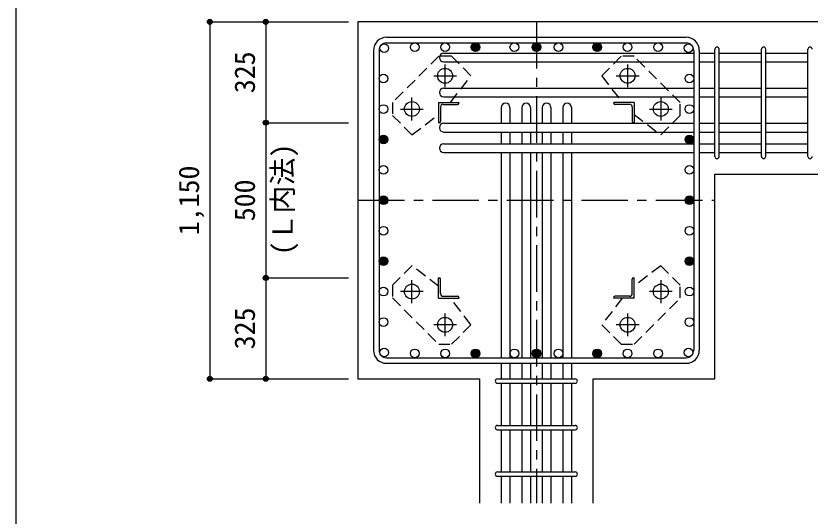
# Model space of a CAD drawing. Units: millimetres at full size, sheet at 1:30. Extents: x -5973 to 5954, y -4195 to 4201.
# Drawn here: x -5973 to -3414, y 1506 to 3117 of the extents above; entities that cross this region are included whole.
import ezdxf
from ezdxf.enums import TextEntityAlignment as Align

# ---------------------------------------------------------------- set-up
doc = ezdxf.new("R2010")
doc.units = ezdxf.units.MM
doc.header["$LTSCALE"] = 30
doc.header["$PDMODE"] = 32
doc.header["$PDSIZE"] = 15
doc.linetypes.add('CHAIN1', pattern=[8, 5, -1, 1, -1])
doc.linetypes.add('DASHED1', pattern=[1.8, 1.2, -0.6])
for name, color, linetype in [('0-1_躯体線', 2, 'Continuous'), ('0-2_アンカー、アングル', 4, 'Continuous'), ('0-3_立上り筋', 4, 'Continuous'), ('0-4_フープ筋', 7, 'Continuous'), ('0-5_基礎梁筋', 7, 'Continuous'), ('0-6_スタラップ筋', 7, 'Continuous'), ('0-7_文字', 4, 'Continuous'), ('0-9_プレート', 4, 'DASHED1'), ('0-D_寸法', 4, 'Continuous'), ('F-0_枠', 6, 'Continuous')]:
    doc.layers.add(name, color=color, linetype=linetype)
doc.styles.add('ＭＳ ゴシック', font='')
doc.styles.get('ＭＳ ゴシック').set_extended_font_data('MS Gothic')

msp = doc.modelspace()

# ---------------------------------------------------------------- linework, layer by layer
at = {"layer": '0-1_躯体線'}
for p, q in [((-3320.8, 3098.3), (-4870.8, 3098.3)), ((-4870.8, 3098.3), (-4870.8, 1948.3)), ((-3720.8, 2607.8), (-3320.8, 2607.8)), ((-3720.8, 1948.3), (-3720.8, 2607.8)), ((-4870.8, 1948.3), (-4478.3, 1948.3)), ((-4478.3, 1548.3), (-4478.3, 1948.3))]:
    msp.add_line(p, q, dxfattribs=at)
msp.add_lwpolyline([(-4113.3, 1548.3), (-4113.3, 1948.3), (-3720.8, 1948.3)], dxfattribs=at)
at = {"layer": '0-2_アンカー、アングル', "linetype": 'CHAIN1'}
for p, q in [((-4589.8, 2887.6), (-4589.8, 2961.1)), ((-4001.8, 2961.1), (-4001.8, 2887.6)), ((-4626.6, 2924.3), (-4553.1, 2924.3)), ((-4038.5, 2924.3), (-3965, 2924.3)), ((-4696.8, 2780.6), (-4696.8, 2854.1)), ((-3894.8, 2854.1), (-3894.8, 2780.6)), ((-4733.6, 2817.3), (-4660.1, 2817.3)), ((-3931.5, 2817.3), (-3858, 2817.3)), ((-4696.8, 2192.5), (-4696.8, 2266)), ((-3894.8, 2266), (-3894.8, 2192.5)), ((-4660.1, 2229.3), (-4733.6, 2229.3)), ((-3858, 2229.3), (-3931.5, 2229.3)), ((-4589.8, 2085.5), (-4589.8, 2159)), ((-4001.8, 2159), (-4001.8, 2085.5)), ((-4553.1, 2122.3), (-4626.6, 2122.3)), ((-3965, 2122.3), (-4038.5, 2122.3))]:
    msp.add_line(p, q, dxfattribs=at)
at = {"layer": '0-2_アンカー、アングル'}
for p, q in [((-4610.8, 2838.3), (-4545.8, 2838.3)), ((-4610.8, 2838.3), (-4610.8, 2773.3)), ((-4604.8, 2823.8), (-4604.8, 2777.3)), ((-4596.3, 2832.3), (-4549.8, 2832.3)), ((-4545.8, 2838.3), (-4545.8, 2836.3)), ((-3980.8, 2838.3), (-4045.8, 2838.3)), ((-4045.8, 2836.3), (-4045.8, 2838.3)), ((-3995.3, 2832.3), (-4041.8, 2832.3)), ((-3986.8, 2823.8), (-3986.8, 2777.3)), ((-3980.8, 2838.3), (-3980.8, 2773.3)), ((-4608.8, 2773.3), (-4610.8, 2773.3)), ((-3980.8, 2773.3), (-3982.8, 2773.3)), ((-4610.8, 2273.3), (-4608.8, 2273.3)), ((-4610.8, 2208.3), (-4610.8, 2273.3)), ((-4604.8, 2222.8), (-4604.8, 2269.3)), ((-3986.8, 2222.8), (-3986.8, 2269.3)), ((-3982.8, 2273.3), (-3980.8, 2273.3)), ((-3980.8, 2208.3), (-3980.8, 2273.3)), ((-4610.8, 2208.3), (-4545.8, 2208.3)), ((-4596.3, 2214.3), (-4549.8, 2214.3)), ((-4545.8, 2210.3), (-4545.8, 2208.3)), ((-4045.8, 2208.3), (-4045.8, 2210.3)), ((-3980.8, 2208.3), (-4045.8, 2208.3)), ((-3995.3, 2214.3), (-4041.8, 2214.3))]:
    msp.add_line(p, q, dxfattribs=at)
at = {"layer": '0-2_アンカー、アングル', "color": 3}
for centre in [(-4589.8, 2924.3), (-4001.8, 2924.3), (-4696.8, 2817.3), (-3894.8, 2817.3), (-4696.8, 2229.3), (-3894.8, 2229.3), (-4589.8, 2122.3), (-4001.8, 2122.3)]:
    msp.add_circle(centre, 24, dxfattribs=at)
at = {"layer": '0-2_アンカー、アングル'}
for centre, radius, start, end in [((-4596.3, 2823.8), 8.5, 90, 180), ((-4549.8, 2836.3), 4, 270, 0), ((-4041.8, 2836.3), 4, 180, 270), ((-3995.3, 2823.8), 8.5, 0, 90), ((-4608.8, 2777.3), 4, 270, 0), ((-3982.8, 2777.3), 4, 180, 270), ((-4608.8, 2269.3), 4, 0, 90), ((-3982.8, 2269.3), 4, 90, 180), ((-4596.3, 2222.8), 8.5, 180, 270), ((-4549.8, 2210.3), 4, 0, 90), ((-4041.8, 2210.3), 4, 90, 180), ((-3995.3, 2222.8), 8.5, 270, 0)]:
    msp.add_arc(centre, radius, start, end, dxfattribs=at)
at = {"layer": '0-3_立上り筋', "color": 3}
for centre in [(-4785.87, 3013.37), (-4687.86, 3016.3), (-4687.86, 3016.3), (-4589.84, 3016.3), (-4589.84, 3016.3), (-4491.83, 3016.3), (-4491.83, 3016.3), (-4491.83, 3016.3), (-4491.83, 3016.3), (-4366.8, 3016.3), (-4366.8, 3016.3), (-4295.8, 3016.3), (-4295.8, 3016.3), (-4224.8, 3016.3), (-4224.8, 3016.3), (-4099.77, 3016.3), (-4099.77, 3016.3), (-4099.77, 3016.3), (-4099.77, 3016.3), (-4001.76, 3016.3), (-4001.76, 3016.3), (-3903.74, 3016.3), (-3903.74, 3016.3), (-3805.73, 3013.37), (-4788.8, 2915.36), (-4788.8, 2915.36), (-3802.8, 2915.36), (-3802.8, 2915.36), (-4788.8, 2817.34), (-4788.8, 2817.34), (-3802.8, 2817.34), (-3802.8, 2817.34), (-4788.8, 2719.33), (-4788.8, 2719.33), (-4788.8, 2719.33), (-4788.8, 2719.33), (-3802.8, 2719.33), (-3802.8, 2719.33), (-3802.8, 2719.33), (-3802.8, 2719.33), (-4788.8, 2621.31), (-4788.8, 2621.31), (-3802.8, 2621.31), (-3802.8, 2621.31), (-4788.8, 2523.3), (-4788.8, 2523.3), (-3802.8, 2523.3), (-3802.8, 2523.3), (-4788.8, 2425.29), (-4788.8, 2425.29), (-3802.8, 2425.29), (-3802.8, 2425.29), (-4788.8, 2327.27), (-4788.8, 2327.27), (-4788.8, 2327.27), (-4788.8, 2327.27), (-3802.8, 2327.27), (-3802.8, 2327.27), (-3802.8, 2327.27), (-3802.8, 2327.27), (-4788.8, 2229.26), (-4788.8, 2229.26), (-3802.8, 2229.26), (-3802.8, 2229.26), (-4788.8, 2131.24), (-4788.8, 2131.24), (-3802.8, 2131.24), (-3802.8, 2131.24), (-4785.87, 2033.23), (-4785.87, 2033.23), (-4687.86, 2030.3), (-4687.86, 2030.3), (-4589.84, 2030.3), (-4589.84, 2030.3), (-4491.83, 2030.3), (-4491.83, 2030.3), (-4491.83, 2030.3), (-4491.83, 2030.3), (-4366.8, 2030.3), (-4366.8, 2030.3), (-4295.8, 2030.3), (-4295.8, 2030.3), (-4224.8, 2030.3), (-4224.8, 2030.3), (-4099.77, 2030.3), (-4099.77, 2030.3), (-4099.77, 2030.3), (-4099.77, 2030.3), (-4001.76, 2030.3), (-4001.76, 2030.3), (-3903.74, 2030.3), (-3903.74, 2030.3), (-3805.73, 2033.23), (-3805.73, 2033.23)]:
    msp.add_circle(centre, 14, dxfattribs=at)
at = {"layer": '0-3_立上り筋'}
for centre, radius in [((-4491.83, 3016.3), 14), ((-4491.83, 3016.3), 12.6), ((-4491.83, 3016.3), 11.2), ((-4491.83, 3016.3), 9.8), ((-4491.83, 3016.3), 8.4), ((-4491.83, 3016.3), 7), ((-4491.83, 3016.3), 5.6), ((-4491.83, 3016.3), 4.2), ((-4295.8, 3016.3), 14), ((-4295.8, 3016.3), 12.6), ((-4295.8, 3016.3), 11.2), ((-4295.8, 3016.3), 9.8), ((-4295.8, 3016.3), 8.4), ((-4295.8, 3016.3), 7), ((-4295.8, 3016.3), 5.6), ((-4295.8, 3016.3), 4.2), ((-4099.77, 3016.3), 14), ((-4099.77, 3016.3), 12.6), ((-4099.77, 3016.3), 11.2), ((-4099.77, 3016.3), 9.8), ((-4099.77, 3016.3), 8.4), ((-4099.77, 3016.3), 7), ((-4099.77, 3016.3), 5.6), ((-4099.77, 3016.3), 4.2), ((-4491.83, 3016.3), 2.8), ((-4491.83, 3016.3), 1.4), ((-4295.8, 3016.3), 2.8), ((-4295.8, 3016.3), 1.4), ((-4099.77, 3016.3), 2.8), ((-4099.77, 3016.3), 1.4), ((-4788.8, 2719.33), 14), ((-4788.8, 2719.33), 12.6), ((-4788.8, 2719.33), 11.2), ((-4788.8, 2719.33), 9.8), ((-4788.8, 2719.33), 8.4), ((-4788.8, 2719.33), 7), ((-4788.8, 2719.33), 5.6), ((-4788.8, 2719.33), 4.2), ((-4788.8, 2719.33), 2.8), ((-4788.8, 2719.33), 1.4), ((-3802.8, 2719.33), 14), ((-3802.8, 2719.33), 12.6), ((-3802.8, 2719.33), 11.2), ((-3802.8, 2719.33), 9.8), ((-3802.8, 2719.33), 8.4), ((-3802.8, 2719.33), 7), ((-3802.8, 2719.33), 5.6), ((-3802.8, 2719.33), 4.2), ((-3802.8, 2719.33), 2.8), ((-3802.8, 2719.33), 1.4), ((-4788.8, 2523.3), 14), ((-4788.8, 2523.3), 12.6), ((-4788.8, 2523.3), 11.2), ((-3802.8, 2523.3), 14), ((-3802.8, 2523.3), 12.6), ((-3802.8, 2523.3), 11.2), ((-4788.8, 2523.3), 9.8), ((-4788.8, 2523.3), 8.4), ((-4788.8, 2523.3), 7), ((-4788.8, 2523.3), 5.6), ((-4788.8, 2523.3), 4.2), ((-4788.8, 2523.3), 2.8), ((-4788.8, 2523.3), 1.4), ((-3802.8, 2523.3), 9.8), ((-3802.8, 2523.3), 8.4), ((-3802.8, 2523.3), 7), ((-3802.8, 2523.3), 5.6), ((-3802.8, 2523.3), 4.2), ((-3802.8, 2523.3), 2.8), ((-3802.8, 2523.3), 1.4), ((-4788.8, 2327.27), 14), ((-4788.8, 2327.27), 12.6), ((-4788.8, 2327.27), 11.2), ((-4788.8, 2327.27), 9.8), ((-4788.8, 2327.27), 8.4), ((-4788.8, 2327.27), 7), ((-4788.8, 2327.27), 5.6), ((-4788.8, 2327.27), 4.2), ((-4788.8, 2327.27), 2.8), ((-3802.8, 2327.27), 14), ((-3802.8, 2327.27), 12.6), ((-3802.8, 2327.27), 11.2), ((-3802.8, 2327.27), 9.8), ((-3802.8, 2327.27), 8.4), ((-3802.8, 2327.27), 7), ((-3802.8, 2327.27), 5.6), ((-3802.8, 2327.27), 4.2), ((-3802.8, 2327.27), 2.8), ((-4788.8, 2327.27), 1.4), ((-3802.8, 2327.27), 1.4), ((-4491.83, 2030.3), 14), ((-4491.83, 2030.3), 12.6), ((-4491.83, 2030.3), 11.2), ((-4491.83, 2030.3), 9.8), ((-4491.83, 2030.3), 8.4), ((-4491.83, 2030.3), 7), ((-4491.83, 2030.3), 5.6), ((-4491.83, 2030.3), 4.2), ((-4491.83, 2030.3), 2.8), ((-4491.83, 2030.3), 1.4), ((-4295.8, 2030.3), 14), ((-4295.8, 2030.3), 12.6), ((-4295.8, 2030.3), 11.2), ((-4295.8, 2030.3), 9.8), ((-4295.8, 2030.3), 8.4), ((-4295.8, 2030.3), 7), ((-4295.8, 2030.3), 5.6), ((-4295.8, 2030.3), 4.2), ((-4295.8, 2030.3), 2.8), ((-4295.8, 2030.3), 1.4), ((-4099.77, 2030.3), 14), ((-4099.77, 2030.3), 12.6), ((-4099.77, 2030.3), 11.2), ((-4099.77, 2030.3), 9.8), ((-4099.77, 2030.3), 8.4), ((-4099.77, 2030.3), 7), ((-4099.77, 2030.3), 5.6), ((-4099.77, 2030.3), 4.2), ((-4099.77, 2030.3), 2.8), ((-4099.77, 2030.3), 1.4)]:
    msp.add_circle(centre, radius, dxfattribs=at)
at = {"layer": '0-4_フープ筋'}
for p, q in [((-4778.8, 3048.3), (-3812.8, 3048.3)), ((-4778.8, 3030.3), (-3812.8, 3030.3)), ((-4820.8, 3006.3), (-4820.8, 2040.3)), ((-4802.8, 3006.3), (-4802.8, 2040.3)), ((-3788.8, 3006.3), (-3788.8, 2040.3)), ((-3770.8, 3006.3), (-3770.8, 2040.3)), ((-4778.8, 2016.3), (-3812.8, 2016.3)), ((-4778.8, 1998.3), (-3812.8, 1998.3))]:
    msp.add_line(p, q, dxfattribs=at)
for centre, radius, start, end in [((-4778.8, 3006.3), 42, 90, 180), ((-3812.8, 3006.3), 42, 0, 90), ((-4778.8, 3006.3), 24, 90, 180), ((-3812.8, 3006.3), 24, 0, 90), ((-4778.8, 2040.3), 42, 180, 270), ((-4778.8, 2040.3), 24, 180, 270), ((-3812.8, 2040.3), 42, 270, 0), ((-3812.8, 2040.3), 24, 270, 0)]:
    msp.add_arc(centre, radius, start, end, dxfattribs=at)
at = {"layer": '0-5_基礎梁筋'}
for p, q in [((-4594.3, 2997.37), (-3788.8, 2997.37)), ((-3770.8, 2997.37), (-3720.8, 2997.37)), ((-3706.8, 2997.37), (-3570.8, 2997.37)), ((-3556.8, 2997.37), (-3420.8, 2997.37)), ((-4594.3, 2969.37), (-3788.8, 2969.37)), ((-3770.8, 2969.37), (-3720.8, 2969.37)), ((-3706.8, 2969.37), (-3570.8, 2969.37)), ((-3556.8, 2969.37), (-3420.8, 2969.37)), ((-4594.3, 2884.33), (-3788.8, 2884.33)), ((-3770.8, 2884.33), (-3720.8, 2884.33)), ((-3706.8, 2884.33), (-3570.8, 2884.33)), ((-3556.8, 2884.33), (-3420.8, 2884.33)), ((-4594.3, 2856.33), (-3788.8, 2856.33)), ((-3770.8, 2856.33), (-3720.8, 2856.33)), ((-3706.8, 2856.33), (-3570.8, 2856.33)), ((-3556.8, 2856.33), (-3420.8, 2856.33)), ((-4408.8, 2821.8), (-4408.8, 2771.3)), ((-4380.8, 2821.8), (-4380.8, 2771.3)), ((-4342.8, 2821.8), (-4342.8, 2771.3)), ((-4314.8, 2821.8), (-4314.8, 2771.3)), ((-4276.8, 2821.8), (-4276.8, 2771.3)), ((-4248.8, 2821.8), (-4248.8, 2771.3)), ((-4210.8, 2821.8), (-4210.8, 2771.3)), ((-4182.8, 2821.8), (-4182.8, 2771.3)), ((-4594.3, 2771.3), (-3788.8, 2771.3)), ((-3770.8, 2771.3), (-3720.8, 2771.3)), ((-3706.8, 2771.3), (-3570.8, 2771.3)), ((-3556.8, 2771.3), (-3420.8, 2771.3)), ((-4594.3, 2743.3), (-3788.8, 2743.3)), ((-4408.8, 2743.3), (-4408.8, 2705.3)), ((-4380.8, 2743.3), (-4380.8, 2705.3)), ((-4342.8, 2743.3), (-4342.8, 2705.3)), ((-4314.8, 2743.3), (-4314.8, 2705.3)), ((-4276.8, 2743.3), (-4276.8, 2705.3)), ((-4248.8, 2743.3), (-4248.8, 2705.3)), ((-4210.8, 2743.3), (-4210.8, 2705.3)), ((-4182.8, 2743.3), (-4182.8, 2705.3)), ((-3770.8, 2743.3), (-3720.8, 2743.3)), ((-3706.8, 2743.3), (-3570.8, 2743.3)), ((-3556.8, 2743.3), (-3420.8, 2743.3)), ((-4594.3, 2705.3), (-3788.8, 2705.3)), ((-3770.8, 2705.3), (-3720.8, 2705.3)), ((-3706.8, 2705.3), (-3570.8, 2705.3)), ((-3556.8, 2705.3), (-3420.8, 2705.3)), ((-4594.3, 2677.3), (-3788.8, 2677.3)), ((-4408.8, 2677.3), (-4408.8, 2016.3)), ((-4380.8, 2677.3), (-4380.8, 2016.3)), ((-4342.8, 2677.3), (-4342.8, 2016.3)), ((-4314.8, 2677.3), (-4314.8, 2016.3)), ((-4276.8, 2677.3), (-4276.8, 2016.3)), ((-4248.8, 2677.3), (-4248.8, 2016.3)), ((-4210.8, 2677.3), (-4210.8, 2016.3)), ((-4182.8, 2677.3), (-4182.8, 2016.3)), ((-3770.8, 2677.3), (-3720.8, 2677.3)), ((-3706.8, 2677.3), (-3570.8, 2677.3)), ((-3556.8, 2677.3), (-3420.8, 2677.3)), ((-4408.8, 1998.3), (-4408.8, 1948.3)), ((-4380.8, 1998.3), (-4380.8, 1948.3)), ((-4342.8, 1998.3), (-4342.8, 1948.3)), ((-4314.8, 1998.3), (-4314.8, 1948.3)), ((-4276.8, 1998.3), (-4276.8, 1948.3)), ((-4248.8, 1998.3), (-4248.8, 1948.3)), ((-4210.8, 1998.3), (-4210.8, 1948.3)), ((-4182.8, 1998.3), (-4182.8, 1948.3)), ((-4408.8, 1934.3), (-4408.8, 1798.3)), ((-4380.8, 1934.3), (-4380.8, 1798.3)), ((-4342.8, 1934.3), (-4342.8, 1798.3)), ((-4314.8, 1934.3), (-4314.8, 1798.3)), ((-4276.8, 1934.3), (-4276.8, 1798.3)), ((-4248.8, 1934.3), (-4248.8, 1798.3)), ((-4210.8, 1934.3), (-4210.8, 1798.3)), ((-4182.8, 1934.3), (-4182.8, 1798.3)), ((-4408.8, 1784.3), (-4408.8, 1648.3)), ((-4380.8, 1784.3), (-4380.8, 1648.3)), ((-4342.8, 1784.3), (-4342.8, 1648.3)), ((-4314.8, 1784.3), (-4314.8, 1648.3)), ((-4276.8, 1784.3), (-4276.8, 1648.3)), ((-4248.8, 1784.3), (-4248.8, 1648.3)), ((-4210.8, 1784.3), (-4210.8, 1648.3)), ((-4182.8, 1784.3), (-4182.8, 1648.3)), ((-4408.8, 1634.3), (-4408.8, 1548.3)), ((-4380.8, 1634.3), (-4380.8, 1548.3)), ((-4342.8, 1634.3), (-4342.8, 1548.3)), ((-4314.8, 1634.3), (-4314.8, 1548.3)), ((-4276.8, 1634.3), (-4276.8, 1548.3)), ((-4248.8, 1634.3), (-4248.8, 1548.3)), ((-4210.8, 1634.3), (-4210.8, 1548.3)), ((-4182.8, 1634.3), (-4182.8, 1548.3))]:
    msp.add_line(p, q, dxfattribs=at)
for centre, start, end in [((-4594.3, 2983.37), 90, 270), ((-4594.3, 2870.33), 90, 270), ((-4394.8, 2821.8), 0, 180), ((-4328.8, 2821.8), 0, 180), ((-4262.8, 2821.8), 0, 180), ((-4196.8, 2821.8), 0, 180), ((-4594.3, 2757.3), 90, 270), ((-4594.3, 2691.3), 90, 270)]:
    msp.add_arc(centre, 14, start, end, dxfattribs=at)
at = {"layer": '0-6_スタラップ筋'}
for p, q in [((-3720.8, 2664.8), (-3720.8, 3009.87)), ((-3706.8, 2664.8), (-3706.8, 3009.87)), ((-3570.8, 2664.8), (-3570.8, 3009.87)), ((-3556.8, 2664.8), (-3556.8, 3009.87)), ((-3420.8, 2664.8), (-3420.8, 3009.87)), ((-4421.3, 1948.3), (-4170.3, 1948.3)), ((-4421.3, 1934.3), (-4170.3, 1934.3)), ((-4421.3, 1798.3), (-4170.3, 1798.3)), ((-4421.3, 1784.3), (-4170.3, 1784.3)), ((-4421.3, 1648.3), (-4170.3, 1648.3)), ((-4421.3, 1634.3), (-4170.3, 1634.3))]:
    msp.add_line(p, q, dxfattribs=at)
for centre, start, end in [((-3713.8, 3009.87), 0, 180), ((-3713.8, 3009.87), 0, 180), ((-3713.8, 3009.87), 0, 180), ((-3713.8, 3009.87), 0, 180), ((-3563.8, 3009.87), 0, 180), ((-3413.8, 3009.87), 0, 180), ((-3713.8, 2664.8), 180, 0), ((-3713.8, 2664.8), 180, 0), ((-3713.8, 2664.8), 180, 0), ((-3713.8, 2664.8), 180, 0), ((-3563.8, 2664.8), 180, 0), ((-3413.8, 2664.8), 180, 0), ((-4421.3, 1941.3), 90, 270), ((-4421.3, 1941.3), 90, 270), ((-4421.3, 1941.3), 90, 270), ((-4421.3, 1941.3), 90, 270), ((-4170.3, 1941.3), 270, 90), ((-4170.3, 1941.3), 270, 90), ((-4170.3, 1941.3), 270, 90), ((-4170.3, 1941.3), 270, 90), ((-4421.3, 1791.3), 90, 270), ((-4170.3, 1791.3), 270, 90), ((-4421.3, 1641.3), 90, 270), ((-4170.3, 1641.3), 270, 90)]:
    msp.add_arc(centre, 7, start, end, dxfattribs=at)
at = {"layer": '0-9_プレート'}
for p, q in [((-4610.4, 2987.1), (-4759.6, 2837.9)), ((-4569.4, 2987.1), (-4610.4, 2987.1)), ((-4506.5, 2924.2), (-4569.4, 2987.1)), ((-4022.2, 2987.1), (-4085.1, 2924.2)), ((-3981.2, 2987.1), (-4022.2, 2987.1)), ((-3832, 2837.9), (-3981.2, 2987.1)), ((-4572.6, 2838.3), (-4506.5, 2924.2)), ((-4085.1, 2924.2), (-4019, 2838.3)), ((-4759.6, 2837.9), (-4759.6, 2796.9)), ((-3832, 2796.9), (-3832, 2837.9)), ((-4759.6, 2796.9), (-4696.7, 2734)), ((-4696.7, 2734), (-4610.8, 2800.1)), ((-3980.8, 2800.1), (-3894.9, 2734)), ((-3894.9, 2734), (-3832, 2796.9)), ((-4696.7, 2312.6), (-4759.6, 2249.7)), ((-4610.8, 2246.5), (-4696.7, 2312.6)), ((-3894.9, 2312.6), (-3980.8, 2246.5)), ((-3832, 2249.7), (-3894.9, 2312.6)), ((-4759.6, 2249.7), (-4759.6, 2208.7)), ((-3832, 2208.7), (-3832, 2249.7)), ((-4759.6, 2208.7), (-4610.4, 2059.5)), ((-4506.5, 2122.4), (-4572.6, 2208.3)), ((-4019, 2208.3), (-4085.1, 2122.4)), ((-3981.2, 2059.5), (-3832, 2208.7)), ((-4569.4, 2059.5), (-4506.5, 2122.4)), ((-4085.1, 2122.4), (-4022.2, 2059.5)), ((-4610.4, 2059.5), (-4569.4, 2059.5)), ((-4022.2, 2059.5), (-3981.2, 2059.5))]:
    msp.add_line(p, q, dxfattribs=at)
at = {"layer": '0-D_寸法'}
for p, q in [((-5347.84, 3098.3), (-5167.84, 3098.3)), ((-5347.84, 3098.3), (-5167.84, 3098.3)), ((-5347.84, 3098.3), (-5347.84, 1948.3)), ((-5347.84, 3098.3), (-5347.84, 1948.3)), ((-5167.84, 3098.3), (-5167.84, 2773.3)), ((-5167.84, 3098.3), (-4900.8, 3098.3)), ((-5167.84, 2773.3), (-4900.8, 2773.3)), ((-5167.84, 2773.3), (-5167.84, 2273.3)), ((-5167.84, 2273.3), (-4900.8, 2273.3)), ((-5347.84, 1948.3), (-5167.84, 1948.3)), ((-5167.84, 1948.3), (-4900.8, 1948.3)), ((-5167.84, 1948.3), (-4900.8, 1948.3))]:
    msp.add_line(p, q, dxfattribs=at)
at = {"layer": '0-D_寸法', "linetype": 'CHAIN1'}
for p, q in [((-4295.8, 3098.3), (-4295.8, 1548.3)), ((-4870.8, 2523.3), (-3720.8, 2523.3))]:
    msp.add_line(p, q, dxfattribs=at)
at = {"layer": '0-D_寸法'}
msp.add_lwpolyline([(-5167.84, 2273.3), (-5167.84, 1948.3), (-4900.8, 1948.3)], dxfattribs=at)
for centre, radius in [((-5347.84, 3098.3), 8), ((-5347.84, 3098.3), 7.2), ((-5347.84, 3098.3), 6.4), ((-5347.84, 3098.3), 5.6), ((-5347.84, 3098.3), 4.8), ((-5347.84, 3098.3), 4), ((-5347.84, 3098.3), 3.2), ((-5347.84, 3098.3), 2.4), ((-5347.84, 3098.3), 1.6), ((-5347.84, 3098.3), 0.8), ((-5167.84, 3098.3), 8), ((-5167.84, 3098.3), 7.2), ((-5167.84, 3098.3), 6.4), ((-5167.84, 3098.3), 5.6), ((-5167.84, 3098.3), 4.8), ((-5167.84, 3098.3), 4), ((-5167.84, 3098.3), 3.2), ((-5167.84, 3098.3), 2.4), ((-5167.84, 3098.3), 1.6), ((-5167.84, 3098.3), 0.8), ((-5167.84, 2773.3), 8), ((-5167.84, 2773.3), 7.2), ((-5167.84, 2773.3), 6.4), ((-5167.84, 2773.3), 5.6), ((-5167.84, 2773.3), 4.8), ((-5167.84, 2773.3), 4), ((-5167.84, 2773.3), 3.2), ((-5167.84, 2773.3), 2.4), ((-5167.84, 2773.3), 1.6), ((-5167.84, 2773.3), 0.8), ((-5167.84, 2273.3), 8), ((-5167.84, 2273.3), 7.2), ((-5167.84, 2273.3), 6.4), ((-5167.84, 2273.3), 5.6), ((-5167.84, 2273.3), 4.8), ((-5167.84, 2273.3), 4), ((-5167.84, 2273.3), 3.2), ((-5167.84, 2273.3), 2.4), ((-5167.84, 2273.3), 1.6), ((-5167.84, 2273.3), 0.8), ((-5347.84, 1948.3), 8), ((-5347.84, 1948.3), 7.2), ((-5347.84, 1948.3), 6.4), ((-5347.84, 1948.3), 5.6), ((-5347.84, 1948.3), 4.8), ((-5347.84, 1948.3), 4), ((-5347.84, 1948.3), 3.2), ((-5347.84, 1948.3), 2.4), ((-5347.84, 1948.3), 1.6), ((-5347.84, 1948.3), 0.8), ((-5167.84, 1948.3), 8), ((-5167.84, 1948.3), 8), ((-5167.84, 1948.3), 7.2), ((-5167.84, 1948.3), 7.2), ((-5167.84, 1948.3), 6.4), ((-5167.84, 1948.3), 6.4), ((-5167.84, 1948.3), 5.6), ((-5167.84, 1948.3), 5.6), ((-5167.84, 1948.3), 4.8), ((-5167.84, 1948.3), 4.8), ((-5167.84, 1948.3), 4), ((-5167.84, 1948.3), 4), ((-5167.84, 1948.3), 3.2), ((-5167.84, 1948.3), 3.2), ((-5167.84, 1948.3), 2.4), ((-5167.84, 1948.3), 2.4), ((-5167.84, 1948.3), 1.6), ((-5167.84, 1948.3), 1.6), ((-5167.84, 1948.3), 0.8), ((-5167.84, 1948.3), 0.8)]:
    msp.add_circle(centre, radius, dxfattribs=at)
at = {"layer": '0-D_寸法', "color": 7}
for p in [(-5347.84, 3098.3), (-5167.84, 3098.3), (-5167.84, 3098.3), (-5167.84, 2773.3), (-5167.84, 2773.3), (-5167.84, 2273.3), (-5167.84, 2273.3), (-5347.84, 1948.3), (-5167.84, 1948.3), (-5167.84, 1948.3), (-5167.84, 1948.3)]:
    msp.add_point(p, dxfattribs=at)
at = {"layer": 'F-0_枠'}
msp.add_line((-5972.88, 4201.15), (-5972.88, -4195.24), dxfattribs=at)

# ---------------------------------------------------------------- texts
at = {"layer": '0-7_文字', "style": 'ＭＳ ゴシック'}
msp.add_text('(Ｌ内法)', height=65.98, rotation=90, dxfattribs=at).set_placement((-5060.82, 2346.17), align=Align.BOTTOM_LEFT)
at = {"layer": '0-D_寸法', "style": 'ＭＳ ゴシック'}
for s, p in [('325', (-5182.84, 2868.3)), ('1,150', (-5362.84, 2410.8)), ('500', (-5182.84, 2455.8)), ('325', (-5182.84, 2043.3))]:
    msp.add_text(s, height=65.98, rotation=90, dxfattribs=at).set_placement(p, align=Align.BOTTOM_LEFT)

doc.saveas('drawing.dxf')
